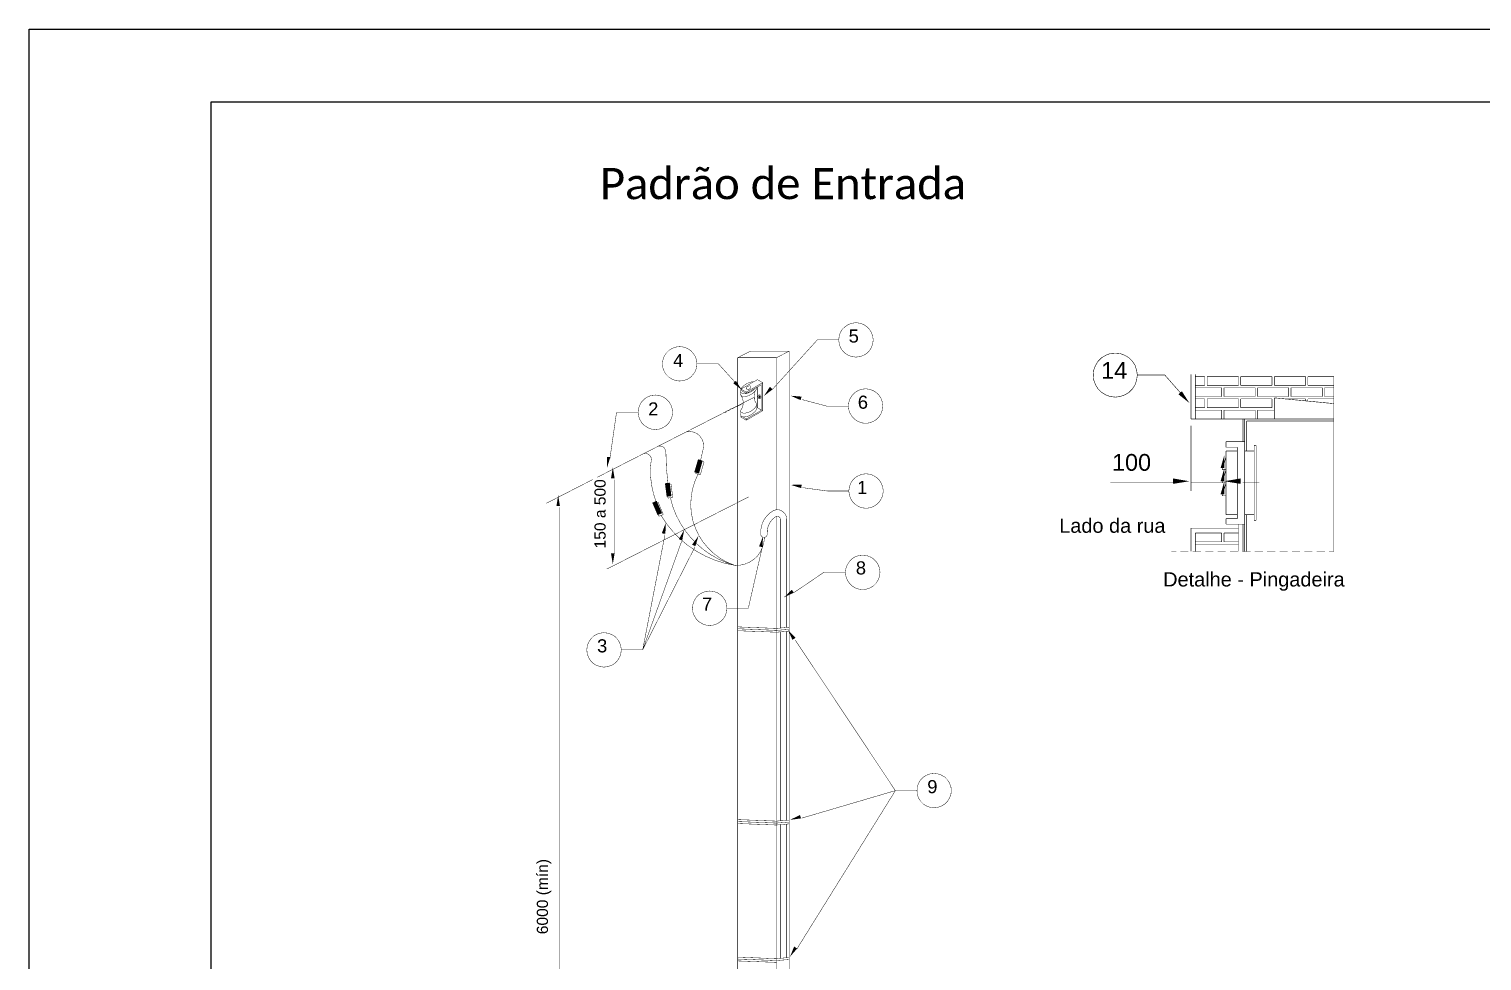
# Model space of a CAD drawing. Extents: x 80 to 1815, y -14679 to 245.
# Drawn here: x 168.01 to 187.97, y 78.87 to 91.67 of the extents above; entities that cross this region are included whole.
import ezdxf

# ---------------------------------------------------------------- set-up
doc = ezdxf.new("R2010")
doc.units = 0
doc.header["$MEASUREMENT"] = 0
doc.layers.get('0').update_dxf_attribs({"linetype": 'CONTINUOUS'})
for name, color, linetype in [('H', 7, 'CONTINUOUS'), ('P', 7, 'CONTINUOUS'), ('T', 7, 'CONTINUOUS'), ('TEXTO', 1, 'CONTINUOUS'), ('TOMADAS', 1, 'CONTINUOUS')]:
    doc.layers.add(name, color=color, linetype=linetype)
doc.styles.add('Calibri$001', font='calibri.ttf', dxfattribs={"height": 1.002078})

# ---------------------------------------------------------------- blocks, each defined once
blk = doc.blocks.new('BLOCOA3_LEGENDA')
at = {"layer": 'TOMADAS'}
for p, q in [((2.5, -1), (41, -1)), ((2.5, -28.7), (2.5, -1))]:
    blk.add_line(p, q, dxfattribs=at)
blk.add_lwpolyline([(0, 0), (42, 0), (42, -29.7), (0, -29.7)], close=True, dxfattribs=at)

msp = doc.modelspace()

# ---------------------------------------------------------------- hatches: boundary and pattern name
at = {"layer": 'H', "linetype": 'Continuous'}
for points in [[(177.798, 86.713), (177.68, 86.806), (177.717, 86.838), (177.798, 86.713)], [(178.103, 86.63), (178.184, 86.756), (178.222, 86.722), (178.103, 86.63)], [(178.606, 86.573), (178.469, 86.633), (178.619, 86.621), (178.606, 86.573)], [(183.947, 86.533), (183.797, 86.653), (183.844, 86.695), (183.947, 86.533)], [(175.947, 85.644), (175.944, 85.794), (175.991, 85.789), (175.947, 85.644)], [(176.001, 85.5), (176.026, 85.648), (176.05, 85.5), (176.001, 85.5)], [(177.145, 85.582), (177.192, 85.741), (177.215, 85.582), (177.145, 85.582)], [(177.192, 85.741), (177.196, 85.76), (177.26, 85.741), (177.192, 85.741)], [(177.215, 85.582), (177.192, 85.741), (177.26, 85.741), (177.215, 85.582)], [(184.376, 85.639), (184.427, 85.818), (184.427, 85.639), (184.376, 85.639)], [(184.376, 85.458), (184.427, 85.639), (184.427, 85.458), (184.376, 85.458)], [(184.376, 85.458), (184.427, 85.639), (184.427, 85.458), (184.376, 85.458)], [(176.742, 85.43), (176.809, 85.438), (176.809, 85.43), (176.742, 85.43)], [(177.211, 85.563), (177.145, 85.582), (177.215, 85.582), (177.211, 85.563)], [(183.72, 85.422), (183.72, 85.497), (183.947, 85.458), (183.72, 85.422)], [(184.376, 85.28), (184.427, 85.458), (184.427, 85.28), (184.376, 85.28)], [(184.376, 85.28), (184.427, 85.458), (184.427, 85.28), (184.376, 85.28)], [(184.376, 85.28), (184.427, 85.458), (184.427, 85.28), (184.376, 85.28)], [(184.654, 85.422), (184.427, 85.458), (184.654, 85.497), (184.654, 85.422)], [(175.252, 85.119), (175.275, 85.266), (175.299, 85.119), (175.252, 85.119)], [(176.765, 85.254), (176.742, 85.43), (176.831, 85.254), (176.765, 85.254)], [(176.831, 85.254), (176.742, 85.43), (176.809, 85.43), (176.831, 85.254)], [(176.766, 85.246), (176.765, 85.254), (176.831, 85.254), (176.766, 85.246)], [(178.616, 85.363), (178.471, 85.408), (178.62, 85.413), (178.616, 85.363)], [(176.568, 85.163), (176.63, 85.19), (176.639, 85.163), (176.568, 85.163)], [(176.63, 85.019), (176.568, 85.163), (176.703, 85.019), (176.63, 85.019)], [(176.703, 85.019), (176.568, 85.163), (176.639, 85.163), (176.703, 85.019)], [(176.641, 84.993), (176.63, 85.019), (176.703, 85.019), (176.641, 84.993)], [(176.749, 84.735), (176.699, 84.743), (176.752, 84.884), (176.749, 84.735)], [(176.979, 84.644), (176.933, 84.662), (177.007, 84.792), (176.979, 84.644)], [(177.16, 84.565), (177.115, 84.587), (177.204, 84.708), (177.16, 84.565)], [(178.082, 84.552), (178.035, 84.563), (178.09, 84.701), (178.082, 84.552)], [(176.026, 84.319), (176.001, 84.466), (176.05, 84.466), (176.026, 84.319)], [(178.377, 83.863), (178.485, 83.966), (178.514, 83.927), (178.377, 83.863)], [(178.493, 83.279), (178.433, 83.415), (178.536, 83.306), (178.493, 83.279)], [(178.463, 80.806), (178.596, 80.872), (178.612, 80.825), (178.463, 80.806)], [(178.46, 78.924), (178.517, 79.064), (178.558, 79.037), (178.46, 78.924)]]:
    msp.add_hatch(color=256, dxfattribs=at).paths.add_polyline_path(points)

# ---------------------------------------------------------------- linework, layer by layer
at = {"layer": 'P'}
for points, const_width in [([(179.603, 87.4), (179.597, 87.452), (179.578, 87.503), (179.552, 87.548), (179.514, 87.584), (179.47, 87.613), (179.419, 87.63), (179.366, 87.637), (179.314, 87.63), (179.263, 87.613), (179.219, 87.584), (179.181, 87.548), (179.152, 87.503), (179.136, 87.452), (179.13, 87.4), (179.136, 87.348), (179.152, 87.297), (179.181, 87.252), (179.219, 87.214), (179.263, 87.187), (179.314, 87.17), (179.366, 87.164), (179.419, 87.17), (179.47, 87.187), (179.514, 87.214), (179.552, 87.252), (179.578, 87.297), (179.597, 87.348), (179.603, 87.4), (179.603, 87.4)], 0.00585), ([(177.182, 87.072), (177.176, 87.124), (177.158, 87.175), (177.128, 87.219), (177.093, 87.257), (177.049, 87.284), (176.998, 87.302), (176.944, 87.308), (176.892, 87.302), (176.842, 87.284), (176.798, 87.257), (176.76, 87.219), (176.731, 87.175), (176.714, 87.124), (176.707, 87.072), (176.714, 87.018), (176.731, 86.968), (176.76, 86.924), (176.798, 86.886), (176.842, 86.859), (176.892, 86.841), (176.944, 86.835), (176.998, 86.841), (177.049, 86.859), (177.093, 86.886), (177.128, 86.924), (177.158, 86.968), (177.176, 87.018), (177.182, 87.072), (177.182, 87.072)], 0.00585), ([(177.741, 87.156), (177.917, 87.246)], 0.00585), ([(177.917, 87.246), (178.45, 87.246)], 0.00585), ([(178.22, 86.722), (178.835, 87.4)], 0.00585), ([(178.274, 87.156), (178.45, 87.246)], 0.00585), ([(178.45, 85.101), (178.45, 87.246)], 0.00585), ([(178.835, 87.4), (179.13, 87.4)], 0.00585), ([(177.476, 87.072), (177.182, 87.072)], 0.00585), ([(177.717, 86.806), (177.476, 87.072)], 0.00585), ([(177.741, 77.546), (177.741, 87.156)], 0.00585), ([(177.741, 87.156), (178.274, 87.156)], 0.00585), ([(178.274, 85.068), (178.274, 87.156)], 0.00585), ([(182.627, 86.917), (182.633, 86.984), (182.657, 87.049), (182.692, 87.106), (182.741, 87.155), (182.798, 87.189), (182.861, 87.213), (182.93, 87.219), (182.995, 87.213), (183.06, 87.189), (183.117, 87.155), (183.165, 87.106), (183.202, 87.049), (183.222, 86.984), (183.232, 86.917), (183.222, 86.848), (183.202, 86.785), (183.165, 86.728), (183.117, 86.679), (183.06, 86.645), (182.995, 86.622), (182.93, 86.614), (182.861, 86.622), (182.798, 86.645), (182.741, 86.679), (182.692, 86.728), (182.657, 86.785), (182.633, 86.848), (182.627, 86.917), (182.627, 86.917)], 0.00749), ([(177.787, 86.724), (178.012, 86.854)], 0.00585), ([(178.012, 86.854), (178.085, 86.813)], 0.00585), ([(183.61, 86.917), (183.232, 86.917)], 0.00749), ([(183.844, 86.651), (183.61, 86.917)], 0.00749), ([(183.97, 86.313), (183.97, 86.929)], 0.00749), ([(184.029, 86.313), (184.029, 86.929)], 0.00749), ([(184.029, 86.896), (184.159, 86.896)], 0.00749), ([(184.159, 86.896), (184.159, 86.775)], 0.00749), ([(184.191, 86.896), (184.191, 86.775)], 0.00749), ([(184.191, 86.896), (184.622, 86.896)], 0.00749), ([(184.622, 86.896), (184.622, 86.775)], 0.00749), ([(184.652, 86.896), (184.652, 86.775)], 0.00749), ([(184.652, 86.896), (185.081, 86.896)], 0.00749), ([(185.081, 86.896), (185.081, 86.775)], 0.00749), ([(185.113, 86.896), (185.113, 86.775)], 0.00749), ([(185.113, 86.896), (185.544, 86.896)], 0.00749), ([(185.544, 86.896), (185.544, 86.775)], 0.00749), ([(185.575, 86.896), (185.932, 86.896)], 0.00749), ([(185.575, 86.896), (185.575, 86.775)], 0.00749), ([(185.932, 86.896), (185.932, 84.493)], 0.00749), ([(176.847, 86.406), (176.841, 86.459), (176.823, 86.508), (176.795, 86.554), (176.758, 86.59), (176.714, 86.619), (176.663, 86.637), (176.611, 86.643), (176.557, 86.637), (176.507, 86.619), (176.463, 86.59), (176.425, 86.554), (176.398, 86.508), (176.379, 86.459), (176.374, 86.406), (176.379, 86.354), (176.398, 86.305), (176.425, 86.259), (176.463, 86.222), (176.507, 86.194), (176.557, 86.175), (176.611, 86.17), (176.663, 86.175), (176.714, 86.194), (176.758, 86.222), (176.795, 86.259), (176.823, 86.305), (176.841, 86.354), (176.847, 86.406), (176.847, 86.406)], 0.00585), ([(177.961, 86.825), (177.942, 86.825), (177.923, 86.821), (177.901, 86.814), (177.879, 86.806), (177.858, 86.795), (177.838, 86.781), (177.82, 86.767), (177.804, 86.751), (177.792, 86.735), (177.785, 86.717), (177.781, 86.703), (177.781, 86.69), (177.785, 86.679), (177.793, 86.67), (177.806, 86.665), (177.823, 86.66), (177.841, 86.66), (177.86, 86.665), (177.882, 86.67), (177.906, 86.679), (177.927, 86.69), (177.947, 86.703), (177.965, 86.717), (177.979, 86.733)], 0.00585), ([(177.781, 86.662), (177.782, 86.649), (177.785, 86.64), (177.795, 86.632), (177.806, 86.627), (177.823, 86.622), (177.839, 86.622), (177.858, 86.625), (177.879, 86.63), (177.9, 86.64), (177.92, 86.648), (177.941, 86.662), (177.958, 86.675), (177.974, 86.689), (177.988, 86.705), (177.996, 86.721), (178.003, 86.735), (178.006, 86.748)], 0.00585), ([(177.781, 86.7), (177.781, 86.657)], 0.00585), ([(177.781, 86.429), (177.804, 86.468), (177.817, 86.513), (177.817, 86.559), (177.806, 86.603), (177.785, 86.641)], 0.00585), ([(177.787, 86.724), (177.787, 86.708)], 0.00585), ([(177.86, 86.683), (177.787, 86.724)], 0.00585), ([(177.787, 86.708), (177.86, 86.665)], 0.00585), ([(177.86, 86.683), (178.085, 86.813)], 0.00585), ([(177.86, 86.665), (178.068, 86.786)], 0.00585), ([(177.861, 86.727), (177.868, 86.722), (177.877, 86.719), (177.888, 86.721), (177.901, 86.724), (177.906, 86.729), (177.912, 86.732), (177.92, 86.741), (177.923, 86.751), (177.922, 86.76), (177.917, 86.765), (177.909, 86.768), (177.898, 86.768), (177.885, 86.764), (177.874, 86.757), (177.869, 86.754), (177.863, 86.744), (177.86, 86.735), (177.861, 86.727), (177.861, 86.727)], 0.00585), ([(177.86, 86.683), (177.86, 86.665)], 0.00585), ([(178, 86.729), (177.979, 86.689), (177.968, 86.644), (177.968, 86.598), (177.981, 86.554), (178.004, 86.516)], 0.00585), ([(178.012, 86.752), (178.012, 86.468)], 0.00585), ([(178.03, 86.633), (178.036, 86.627), (178.038, 86.619), (178.036, 86.611), (178.033, 86.605), (178.027, 86.606), (178.022, 86.611), (178.02, 86.619), (178.023, 86.627), (178.028, 86.633), (178.03, 86.633), (178.03, 86.633)], 0.00585), ([(178.035, 86.646), (178.028, 86.633)], 0.00585), ([(178.028, 86.633), (178.038, 86.632)], 0.00585), ([(178.035, 86.646), (178.049, 86.617)], 0.00585), ([(178.049, 86.646), (178.035, 86.646)], 0.00585), ([(178.035, 86.632), (178.041, 86.627), (178.042, 86.617), (178.041, 86.611), (178.038, 86.605)], 0.00585), ([(178.049, 86.646), (178.063, 86.617)], 0.00585), ([(178.068, 86.786), (178.068, 86.433)], 0.00585), ([(178.085, 86.813), (178.085, 86.427)], 0.00585), ([(179.736, 86.49), (179.73, 86.544), (179.712, 86.595), (179.684, 86.64), (179.646, 86.676), (179.603, 86.705), (179.552, 86.722), (179.5, 86.729), (179.446, 86.722), (179.397, 86.705), (179.352, 86.676), (179.314, 86.64), (179.287, 86.595), (179.268, 86.544), (179.263, 86.49), (179.268, 86.44), (179.287, 86.389), (179.314, 86.344), (179.352, 86.306), (179.397, 86.279), (179.446, 86.26), (179.5, 86.255), (179.552, 86.26), (179.603, 86.279), (179.646, 86.306), (179.684, 86.344), (179.712, 86.389), (179.73, 86.44), (179.736, 86.49), (179.736, 86.49)], 0.00585), ([(184.029, 86.775), (184.159, 86.775)], 0.00749), ([(184.029, 86.742), (184.392, 86.742)], 0.00749), ([(184.191, 86.775), (184.622, 86.775)], 0.00749), ([(184.392, 86.742), (184.392, 86.622)], 0.00749), ([(184.423, 86.742), (184.851, 86.742)], 0.00749), ([(184.423, 86.742), (184.423, 86.622)], 0.00749), ([(184.652, 86.775), (185.081, 86.775)], 0.00749), ([(184.851, 86.742), (184.851, 86.622)], 0.00749), ([(184.884, 86.742), (184.884, 86.622)], 0.00749), ([(184.884, 86.742), (185.31, 86.742)], 0.00749), ([(185.113, 86.775), (185.544, 86.775)], 0.00749), ([(185.31, 86.742), (185.31, 86.622)], 0.00749), ([(185.343, 86.742), (185.774, 86.742)], 0.00749), ([(185.343, 86.742), (185.343, 86.622)], 0.00749), ([(185.575, 86.775), (185.932, 86.775)], 0.00749), ([(185.774, 86.742), (185.774, 86.622)], 0.00749), ([(185.804, 86.742), (185.804, 86.622)], 0.00749), ([(185.804, 86.742), (185.932, 86.742)], 0.00749), ([(175.815, 85.514), (177.966, 86.611)], 0.00585), ([(177.693, 86.47), (177.677, 86.459), (177.663, 86.452), (177.652, 86.452), (177.642, 86.451), (177.636, 86.444), (177.62, 86.43), (177.609, 86.425), (177.596, 86.425), (177.588, 86.421), (177.584, 86.413), (177.579, 86.406), (177.574, 86.403), (177.558, 86.402), (177.544, 86.4)], 0.00585), ([(177.819, 86.525), (177.693, 86.47)], 0.00585), ([(177.781, 86.429), (177.782, 86.416), (177.79, 86.406), (177.8, 86.402), (177.814, 86.395), (177.83, 86.395), (177.849, 86.395), (177.868, 86.4), (177.888, 86.406), (177.911, 86.414), (177.931, 86.427), (177.95, 86.44), (177.968, 86.454), (177.982, 86.47), (177.993, 86.486), (178, 86.502), (178.004, 86.516)], 0.00585), ([(177.781, 86.382), (177.782, 86.371), (177.787, 86.359), (177.796, 86.351), (177.809, 86.344), (177.825, 86.343), (177.844, 86.343), (177.863, 86.348), (177.885, 86.352), (177.906, 86.362), (177.927, 86.373), (177.947, 86.387), (177.965, 86.402), (177.981, 86.416), (177.993, 86.432), (178, 86.448), (178.004, 86.463), (178.004, 86.478)], 0.00585), ([(177.781, 86.429), (177.781, 86.376)], 0.00585), ([(177.86, 86.314), (178.068, 86.433)], 0.00585), ([(177.86, 86.297), (178.085, 86.427)], 0.00585), ([(177.971, 86.589), (177.976, 86.595), (177.977, 86.602), (177.974, 86.608), (177.966, 86.611)], 0.00585), ([(178.004, 86.516), (178.004, 86.468)], 0.00585), ([(178.004, 86.473), (178.085, 86.427)], 0.00585), ([(178.035, 86.589), (178.027, 86.606)], 0.00585), ([(178.027, 86.606), (178.035, 86.603)], 0.00585), ([(178.035, 86.589), (178.049, 86.617)], 0.00585), ([(178.049, 86.589), (178.035, 86.589)], 0.00585), ([(178.049, 86.589), (178.063, 86.617)], 0.00585), ([(178.063, 86.617), (178.049, 86.617)], 0.00585), ([(178.631, 86.579), (178.966, 86.49)], 0.00585), ([(178.966, 86.49), (179.263, 86.49)], 0.00585), ([(184.029, 86.622), (184.392, 86.622)], 0.00749), ([(184.029, 86.59), (184.159, 86.59)], 0.00749), ([(184.029, 86.468), (184.159, 86.468)], 0.00749), ([(184.029, 86.435), (184.392, 86.435)], 0.00749), ([(184.159, 86.59), (184.159, 86.468)], 0.00749), ([(184.191, 86.59), (184.191, 86.468)], 0.00749), ([(184.191, 86.59), (184.622, 86.59)], 0.00749), ([(184.191, 86.468), (184.622, 86.468)], 0.00749), ([(184.392, 86.435), (184.392, 86.313)], 0.00749), ([(184.423, 86.622), (184.851, 86.622)], 0.00749), ([(184.423, 86.435), (184.851, 86.435)], 0.00749), ([(184.423, 86.435), (184.423, 86.313)], 0.00749), ([(184.622, 86.59), (184.622, 86.468)], 0.00749), ([(184.652, 86.59), (185.081, 86.59)], 0.00749), ([(184.652, 86.59), (184.652, 86.468)], 0.00749), ([(184.652, 86.468), (185.081, 86.468)], 0.00749), ([(184.851, 86.435), (184.851, 86.313)], 0.00749), ([(184.884, 86.622), (185.31, 86.622)], 0.00749), ([(184.884, 86.435), (184.884, 86.313)], 0.00749), ([(184.884, 86.435), (185.115, 86.435)], 0.00749), ([(185.081, 86.59), (185.081, 86.468)], 0.00749), ([(185.113, 86.59), (185.113, 86.468)], 0.00749), ([(185.115, 86.604), (185.932, 86.525)], 0.00749), ([(185.115, 86.313), (185.115, 86.604)], 0.00749), ([(185.26, 86.59), (185.544, 86.59)], 0.00749), ([(185.343, 86.622), (185.774, 86.622)], 0.00749), ([(185.544, 86.59), (185.544, 86.561)], 0.00749), ([(185.575, 86.59), (185.932, 86.59)], 0.00749), ([(185.575, 86.59), (185.575, 86.559)], 0.00749), ([(185.804, 86.622), (185.932, 86.622)], 0.00749), ([(175.987, 85.775), (176.077, 86.406)], 0.00585), ([(176.077, 86.406), (176.374, 86.406)], 0.00585), ([(177.787, 86.357), (177.787, 86.338)], 0.00585), ([(177.787, 86.338), (177.86, 86.297)], 0.00585), ([(177.86, 86.314), (177.806, 86.348)], 0.00585), ([(177.86, 86.314), (177.86, 86.297)], 0.00585), ([(184.707, 86.313), (183.97, 86.313)], 0.00749), ([(184.683, 86.313), (184.683, 86.003)], 0.00749), ([(184.707, 86.313), (184.707, 84.493)], 0.00749), ([(185.932, 86.313), (184.707, 86.313)], 0.00749), ([(184.734, 86.287), (184.734, 85.875)], 0.00749), ([(185.932, 86.287), (184.734, 86.287)], 0.00749), ([(185.115, 86.313), (185.932, 86.313)], 0.00749), ([(177.266, 85.894), (177.272, 85.943), (177.268, 85.994), (177.249, 86.04), (177.22, 86.081), (177.182, 86.113), (177.138, 86.133), (177.087, 86.141), (177.038, 86.136)], 0.00585), ([(183.97, 86.224), (183.97, 85.324)], 0.00749), ([(176.555, 85.759), (176.55, 85.789), (176.534, 85.813), (176.51, 85.832), (176.482, 85.841), (176.452, 85.838)], 0.00585), ([(176.755, 85.859), (176.749, 85.889), (176.734, 85.916), (176.711, 85.933), (176.68, 85.943), (176.652, 85.94)], 0.00585), ([(176.755, 85.859), (176.763, 85.636), (176.785, 85.414)], 0.00585), ([(177.266, 85.894), (177.23, 85.738)], 0.00585), ([(184.451, 86.003), (184.707, 86.003)], 0.00749), ([(184.451, 86.003), (184.451, 85.926)], 0.00749), ([(184.451, 85.926), (184.606, 85.926)], 0.00749), ([(184.451, 85.875), (184.451, 84.999)], 0.00749), ([(184.451, 85.875), (184.606, 85.875)], 0.00749), ([(184.606, 85.926), (184.606, 85.875)], 0.00749), ([(184.606, 84.999), (184.606, 85.875)], 0.00749), ([(184.707, 85.875), (184.837, 85.875)], 0.00749), ([(184.837, 85.952), (184.837, 84.92)], 0.00749), ([(184.837, 85.952), (184.864, 85.952)], 0.00749), ([(184.864, 85.952), (184.864, 84.92)], 0.00749), ([(176.555, 85.759), (176.542, 85.638), (176.545, 85.517), (176.56, 85.397), (176.587, 85.279), (176.625, 85.163)], 0.00585), ([(177.214, 85.743), (177.163, 85.565)], 0.00585), ([(177.279, 85.724), (177.214, 85.743)], 0.00585), ([(177.228, 85.546), (177.279, 85.724)], 0.00585), ([(184.451, 85.795), (184.398, 85.617)], 0.00749), ([(175.112, 85.155), (175.749, 85.481)], 0.00585), ([(176.044, 85.482), (176.044, 84.449)], 0.00585), ([(177.196, 85.555), (177.152, 85.454), (177.12, 85.349), (177.103, 85.241), (177.096, 85.133), (177.104, 85.025), (177.126, 84.916), (177.161, 84.812), (177.209, 84.712), (177.266, 84.622), (177.338, 84.538), (177.417, 84.462), (177.504, 84.397), (177.6, 84.343), (177.7, 84.303)], 0.00585), ([(177.163, 85.565), (177.228, 85.546)], 0.00585), ([(179.741, 85.324), (179.735, 85.376), (179.717, 85.425), (179.69, 85.471), (179.652, 85.509), (179.608, 85.536), (179.558, 85.555), (179.504, 85.56), (179.452, 85.555), (179.401, 85.536), (179.358, 85.509), (179.32, 85.471), (179.292, 85.425), (179.276, 85.376), (179.268, 85.324), (179.276, 85.271), (179.292, 85.222), (179.32, 85.176), (179.358, 85.139), (179.401, 85.111), (179.452, 85.093), (179.504, 85.087), (179.558, 85.093), (179.608, 85.111), (179.652, 85.139), (179.69, 85.176), (179.717, 85.222), (179.735, 85.271), (179.741, 85.324), (179.741, 85.324)], 0.00585), ([(183.742, 85.436), (182.863, 85.436)], 0.00749), ([(184.451, 85.436), (183.97, 85.436)], 0.00749), ([(184.398, 85.617), (184.451, 85.617)], 0.00749), ([(184.451, 85.617), (184.398, 85.436)], 0.00749), ([(184.451, 85.436), (184.398, 85.257)], 0.00749), ([(184.398, 85.436), (184.451, 85.436)], 0.00749), ([(184.451, 85.527), (184.451, 85.55)], 0.00749), ([(184.679, 85.436), (184.906, 85.436)], 0.00749), ([(175.945, 84.252), (177.892, 85.243)], 0.00585), ([(176.826, 85.42), (176.76, 85.413)], 0.00585), ([(176.76, 85.413), (176.784, 85.227)], 0.00585), ([(176.784, 85.227), (176.849, 85.235)], 0.00585), ([(176.817, 85.232), (176.849, 85.112), (176.893, 85), (176.949, 84.89), (177.015, 84.786), (177.09, 84.692), (177.176, 84.601), (177.266, 84.522), (177.368, 84.451), (177.474, 84.39), (177.585, 84.341), (177.7, 84.303)], 0.00585), ([(176.849, 85.235), (176.826, 85.42)], 0.00585), ([(178.635, 85.37), (178.971, 85.324)], 0.00585), ([(178.971, 85.324), (179.268, 85.324)], 0.00585), ([(184.398, 85.257), (184.451, 85.257)], 0.00749), ([(175.293, 85.101), (175.293, 74.278)], 0.00585), ([(176.647, 85.173), (176.585, 85.146)], 0.00585), ([(176.585, 85.146), (176.658, 84.976)], 0.00585), ([(176.72, 85.001), (176.647, 85.173)], 0.00585), ([(178.238, 85.058), (178.182, 85.02), (178.133, 84.971), (178.096, 84.916), (178.071, 84.852), (178.058, 84.786), (178.06, 84.717)], 0.00585), ([(178.415, 84.936), (178.409, 84.978), (178.388, 85.016), (178.358, 85.044), (178.32, 85.063), (178.279, 85.068), (178.238, 85.058)], 0.00585), ([(178.45, 85.101), (178.45, 84.563)], 0.00585), ([(176.658, 84.976), (176.72, 85.001)], 0.00585), ([(176.688, 84.989), (176.766, 84.871), (176.855, 84.763), (176.953, 84.663), (177.061, 84.573), (177.177, 84.495), (177.301, 84.428), (177.431, 84.373), (177.565, 84.331), (177.7, 84.303)], 0.00585), ([(178.269, 84.976), (178.223, 84.939), (178.187, 84.895), (178.161, 84.843), (178.149, 84.786), (178.147, 84.727)], 0.00585), ([(178.327, 84.938), (178.322, 84.957), (178.309, 84.971), (178.288, 84.979), (178.269, 84.976)], 0.00585), ([(178.274, 77.526), (178.274, 84.978)], 0.00585), ([(178.327, 83.442), (178.327, 84.938)], 0.00585), ([(178.415, 83.447), (178.415, 84.936)], 0.00585), ([(184.451, 84.999), (184.606, 84.999)], 0.00749), ([(184.451, 84.944), (184.606, 84.944)], 0.00749), ([(184.451, 84.944), (184.451, 84.869)], 0.00749), ([(184.451, 84.869), (184.707, 84.869)], 0.00749), ([(184.606, 84.944), (184.606, 84.999)], 0.00749), ([(184.622, 84.869), (184.622, 84.493)], 0.00749), ([(184.683, 84.869), (184.683, 84.493)], 0.00749), ([(184.707, 84.999), (184.837, 84.999)], 0.00749), ([(184.734, 84.999), (184.734, 84.493)], 0.00749), ([(184.837, 84.92), (184.864, 84.92)], 0.00749), ([(176.742, 84.722), (176.436, 83.141)], 0.00585), ([(176.972, 84.635), (176.436, 83.141)], 0.00585), ([(177.7, 84.303), (177.771, 84.304), (177.838, 84.319), (177.903, 84.346), (177.961, 84.382), (178.012, 84.43), (178.053, 84.487), (178.082, 84.549), (178.101, 84.616), (178.109, 84.684)], 0.00585), ([(178.06, 84.717), (178.073, 84.697), (178.095, 84.684), (178.12, 84.689), (178.139, 84.703), (178.147, 84.727)], 0.00585), ([(183.97, 84.493), (183.97, 84.814)], 0.00749), ([(184.622, 84.814), (183.97, 84.814)], 0.00749), ([(184.029, 84.493), (184.029, 84.747)], 0.00749), ([(184.029, 84.747), (184.392, 84.747)], 0.00749), ([(184.392, 84.747), (184.392, 84.625)], 0.00749), ([(184.423, 84.747), (184.423, 84.625)], 0.00749), ([(184.423, 84.747), (184.622, 84.747)], 0.00749), ([(177.155, 84.557), (176.436, 83.141)], 0.00585), ([(178.076, 84.539), (177.888, 83.714)], 0.00585), ([(178.45, 77.518), (178.45, 84.563)], 0.00585), ([(179.697, 84.208), (179.69, 84.26), (179.673, 84.309), (179.644, 84.354), (179.606, 84.392), (179.562, 84.419), (179.512, 84.438), (179.46, 84.443), (179.408, 84.438), (179.355, 84.419), (179.311, 84.392), (179.276, 84.354), (179.246, 84.309), (179.228, 84.26), (179.222, 84.208), (179.228, 84.154), (179.246, 84.103), (179.276, 84.058), (179.311, 84.02), (179.355, 83.993), (179.408, 83.976), (179.46, 83.969), (179.512, 83.976), (179.562, 83.993), (179.606, 84.02), (179.644, 84.058), (179.673, 84.103), (179.69, 84.154), (179.697, 84.208), (179.697, 84.208)], 0.00585), ([(183.767, 84.493), (183.7, 84.493)], 0.00749), ([(183.935, 84.493), (183.824, 84.493)], 0.00749), ([(184.108, 84.493), (183.994, 84.493)], 0.00749), ([(184.029, 84.625), (184.392, 84.625)], 0.00749), ([(184.029, 84.593), (184.622, 84.593)], 0.00749), ([(184.277, 84.493), (184.165, 84.493)], 0.00749), ([(184.447, 84.493), (184.335, 84.493)], 0.00749), ([(184.423, 84.625), (184.622, 84.625)], 0.00749), ([(184.616, 84.493), (184.504, 84.493)], 0.00749), ([(184.788, 84.493), (184.673, 84.493)], 0.00749), ([(184.957, 84.493), (184.845, 84.493)], 0.00749), ([(185.13, 84.493), (185.014, 84.493)], 0.00749), ([(185.298, 84.493), (185.187, 84.493)], 0.00749), ([(185.469, 84.493), (185.355, 84.493)], 0.00749), ([(185.638, 84.493), (185.526, 84.493)], 0.00749), ([(185.81, 84.493), (185.694, 84.493)], 0.00749), ([(185.932, 84.493), (185.867, 84.493)], 0.00749), ([(178.517, 83.93), (178.928, 84.208)], 0.00585), ([(178.928, 84.208), (179.222, 84.208)], 0.00585), ([(177.593, 83.714), (177.588, 83.766), (177.571, 83.817), (177.542, 83.862), (177.504, 83.9), (177.46, 83.927), (177.409, 83.944), (177.357, 83.95), (177.306, 83.944), (177.255, 83.927), (177.209, 83.9), (177.172, 83.862), (177.144, 83.817), (177.126, 83.766), (177.122, 83.714), (177.126, 83.66), (177.144, 83.611), (177.172, 83.566), (177.209, 83.528), (177.255, 83.5), (177.306, 83.482), (177.357, 83.477), (177.409, 83.482), (177.46, 83.5), (177.504, 83.528), (177.542, 83.566), (177.571, 83.611), (177.588, 83.66), (177.593, 83.714), (177.593, 83.714)], 0.00585), ([(177.888, 83.714), (177.593, 83.714)], 0.00585), ([(177.741, 83.457), (178.274, 83.436)], 0.00585), ([(178.274, 83.436), (178.45, 83.452)], 0.00585), ([(176.142, 83.141), (176.136, 83.193), (176.118, 83.244), (176.09, 83.288), (176.053, 83.327), (176.007, 83.354), (175.956, 83.371), (175.904, 83.377), (175.853, 83.371), (175.802, 83.354), (175.758, 83.327), (175.72, 83.288), (175.693, 83.244), (175.674, 83.193), (175.669, 83.141), (175.674, 83.087), (175.693, 83.038), (175.72, 82.993), (175.758, 82.955), (175.802, 82.928), (175.853, 82.911), (175.904, 82.904), (175.956, 82.911), (176.007, 82.928), (176.053, 82.955), (176.09, 82.993), (176.118, 83.038), (176.136, 83.087), (176.142, 83.141), (176.142, 83.141)], 0.00585), ([(177.741, 83.431), (178.274, 83.409)], 0.00585), ([(177.741, 83.404), (178.274, 83.384)], 0.00585), ([(178.274, 83.409), (178.45, 83.423)], 0.00585), ([(178.274, 83.384), (178.45, 83.398)], 0.00585), ([(178.327, 80.791), (178.327, 83.388)], 0.00585), ([(178.415, 80.799), (178.415, 83.395)], 0.00585), ([(178.533, 83.274), (179.908, 81.207)], 0.00585), ([(176.436, 83.141), (176.142, 83.141)], 0.00585), ([(180.676, 81.207), (180.671, 81.26), (180.652, 81.31), (180.624, 81.355), (180.587, 81.393), (180.541, 81.42), (180.492, 81.437), (180.44, 81.442), (180.387, 81.437), (180.338, 81.42), (180.292, 81.393), (180.255, 81.355), (180.227, 81.31), (180.209, 81.26), (180.205, 81.207), (180.209, 81.155), (180.227, 81.104), (180.255, 81.06), (180.292, 81.023), (180.338, 80.995), (180.387, 80.977), (180.44, 80.971), (180.492, 80.977), (180.541, 80.995), (180.587, 81.023), (180.624, 81.06), (180.652, 81.104), (180.671, 81.155), (180.676, 81.207), (180.676, 81.207)], 0.00585), ([(178.555, 79.032), (179.908, 81.207)], 0.00585), ([(178.622, 80.829), (179.908, 81.207)], 0.00585), ([(179.908, 81.207), (180.205, 81.207)], 0.00585), ([(177.741, 80.809), (178.274, 80.788)], 0.00585), ([(177.741, 80.782), (178.274, 80.761)], 0.00585), ([(177.741, 80.755), (178.274, 80.734)], 0.00585), ([(178.274, 80.788), (178.45, 80.802)], 0.00585), ([(178.274, 80.761), (178.45, 80.775)], 0.00585), ([(178.274, 80.734), (178.45, 80.75)], 0.00585), ([(178.327, 78.904), (178.327, 80.739)], 0.00585), ([(178.415, 78.91), (178.415, 80.745)], 0.00585), ([(177.741, 78.92), (178.274, 78.897)], 0.00585), ([(177.741, 78.893), (178.274, 78.872)], 0.00585), ([(177.741, 78.867), (178.274, 78.847)], 0.00585), ([(178.274, 78.897), (178.45, 78.915)], 0.00585), ([(178.274, 78.872), (178.45, 78.886)], 0.00585)]:
    msp.add_lwpolyline(points, dxfattribs=dict(at, const_width=const_width))

# ---------------------------------------------------------------- block references
at = {"layer": 'TEXTO'}
msp.add_blockref('BLOCOA3_LEGENDA', (168.006, 91.672), dxfattribs=at)

# ---------------------------------------------------------------- texts
at = {"color": 7, "true_color": 0x000007, "style": 'Calibri$001'}
msp.add_text('Padrão de Entrada', height=0.42844, dxfattribs=at).set_placement((175.849, 89.334))
at = {"layer": 'T', "attachment_point": 7}
for s, insert, char_height in [('{\\fArial|b0|i0|c0|p18;5}', (179.266, 87.361), 0.18), ('{\\fArial|b0|i0|c0|p18;4}', (176.854, 87.028), 0.18), ('{\\fArial|b0|i0|c0|p18;14}', (182.735, 86.866), 0.23032), ('{\\fArial|b0|i0|c0|p18;6}', (179.392, 86.452), 0.18), ('{\\fArial|b0|i0|c0|p18;2}', (176.512, 86.362), 0.18), ('{\\fArial|b0|i0|c0|p18;100}', (182.884, 85.599), 0.23032), ('{\\fArial|b0|i0|c0|p18;1}', (179.383, 85.282), 0.18), ('{\\fArial|b0|i0|c0|p18;Lado da rua}', (182.159, 84.747), 0.19578), ('{\\fArial|b0|i0|c0|p18;8}', (179.365, 84.175), 0.18), ('{\\fArial|b0|i0|c0|p18;Detalhe - Pingadeira}', (183.587, 83.953), 0.19578), ('{\\fArial|b0|i0|c0|p18;7}', (177.25, 83.68), 0.18), ('{\\fArial|b0|i0|c0|p18;3}', (175.81, 83.104), 0.18), ('{\\fArial|b0|i0|c0|p18;9}', (180.346, 81.169), 0.18)]:
    msp.add_mtext(s, dxfattribs=dict(at, insert=insert, char_height=char_height))
at = {"layer": 'T', "char_height": 0.153, "attachment_point": 1, "rotation": 90}
for s, insert in [('{\\fArial|b0|i0|c0|p18;150 a 500}', (175.774, 84.535)), ('{\\fArial|b0|i0|c0|p18;6000 (mín)}', (174.982, 79.234))]:
    msp.add_mtext(s, dxfattribs=dict(at, insert=insert))

doc.saveas('drawing.dxf')
